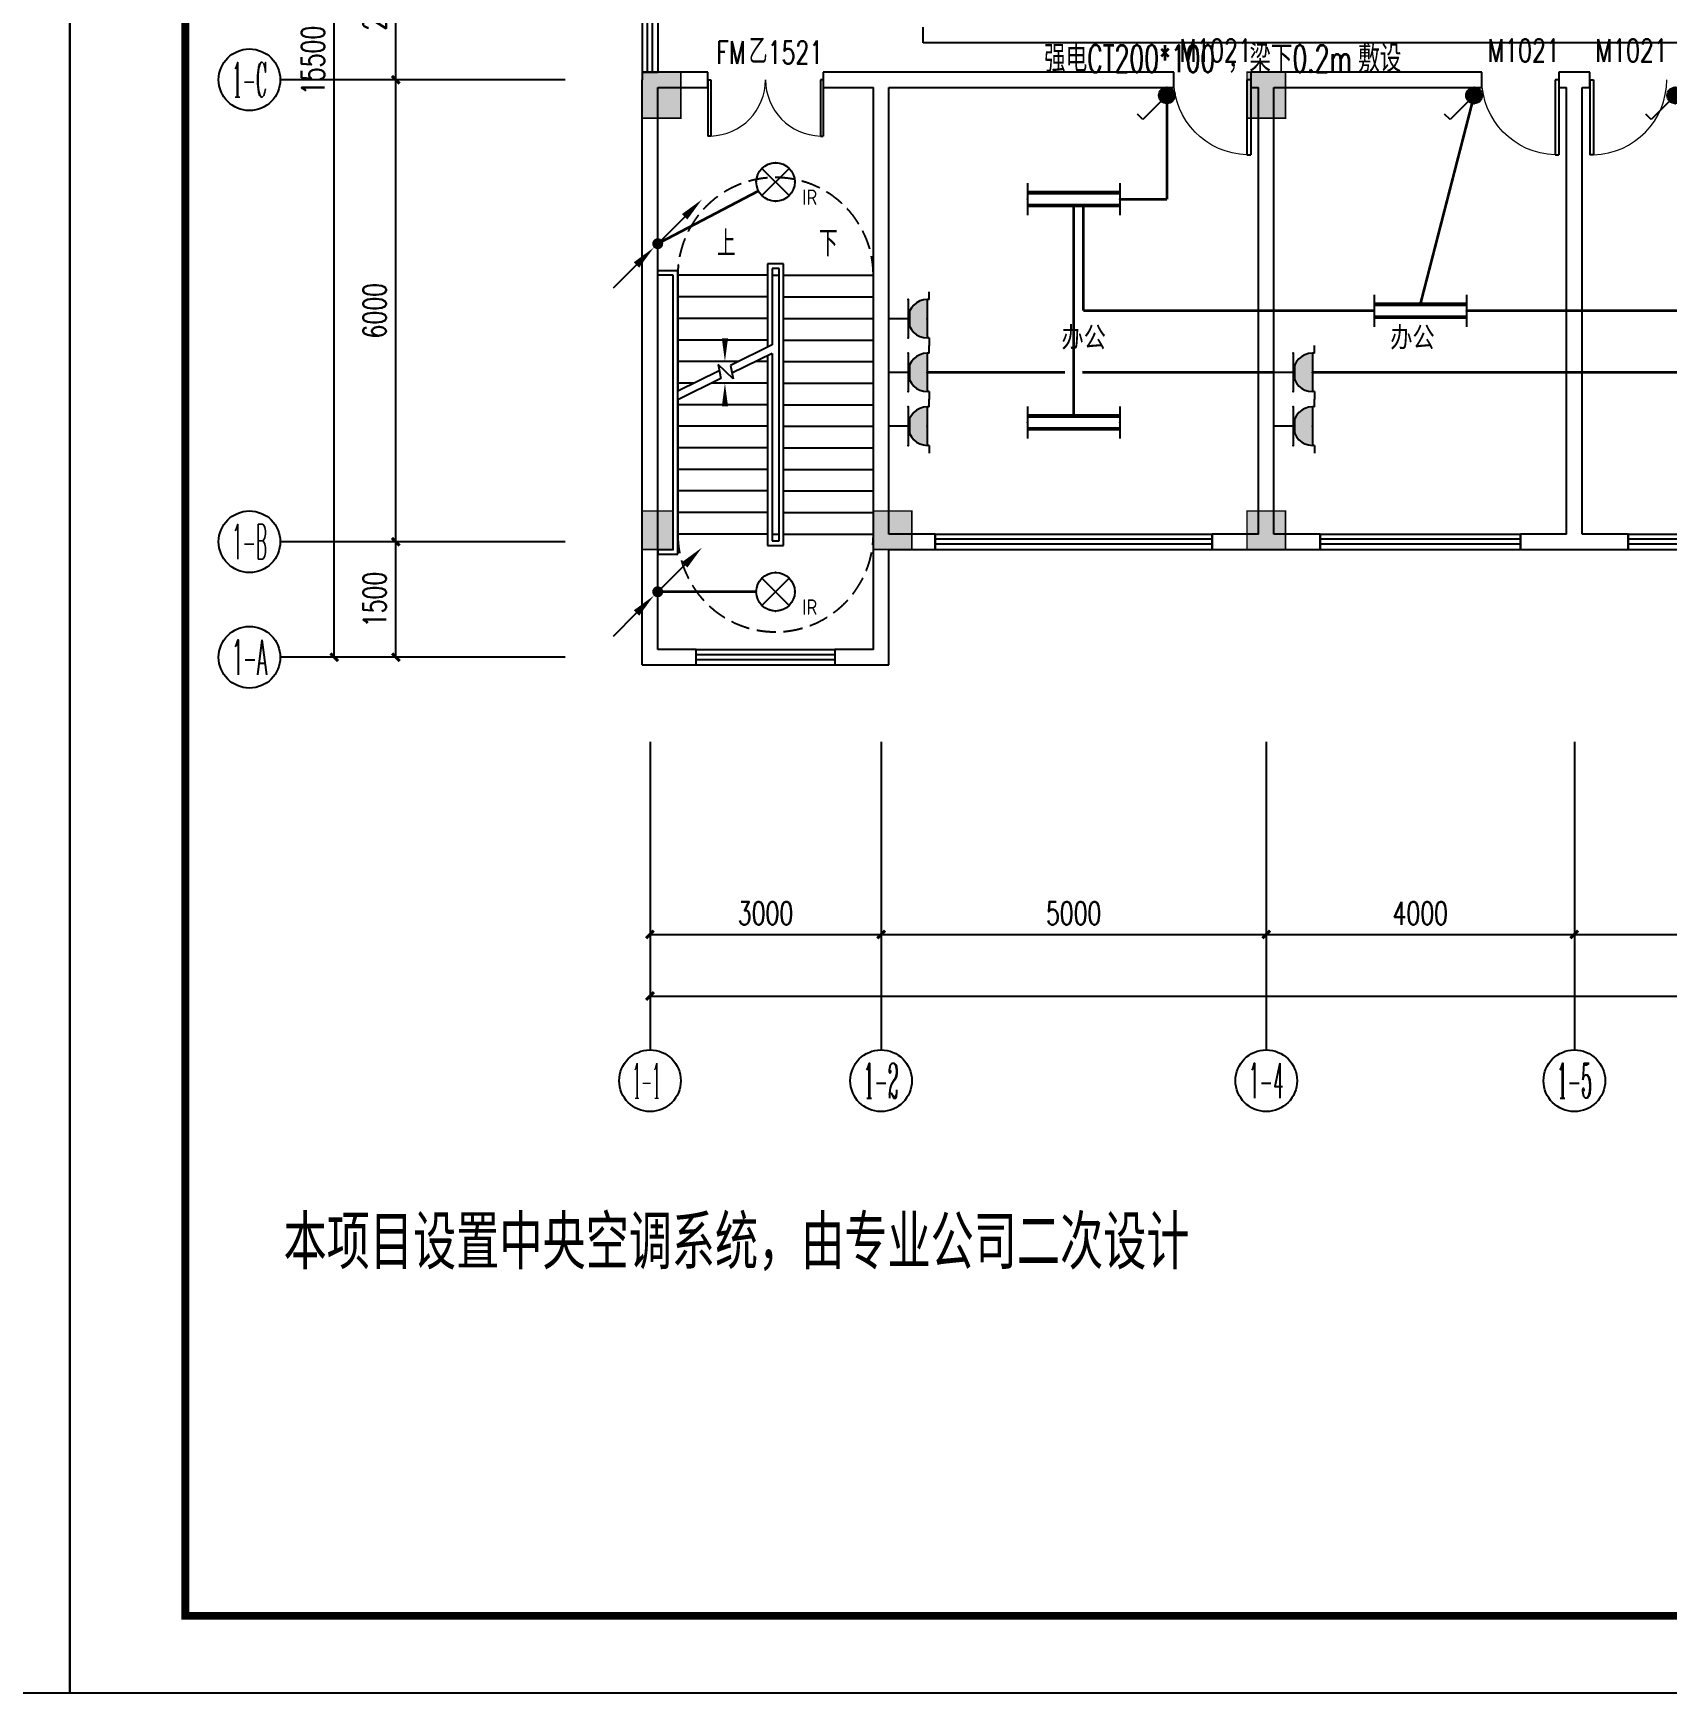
# Model space of a CAD drawing. Extents: x -6243262 to 3079315, y -2914302 to 172723.
# Drawn here: x -5669689 to -5648481, y -692286 to -670733 of the extents above; entities that cross this region are included whole.
import ezdxf
from ezdxf.enums import TextEntityAlignment as Align

# ---------------------------------------------------------------- set-up
doc = ezdxf.new("R2010")
doc.units = 0
doc.header["$LTSCALE"] = 1000
doc.linetypes.add('DASH', pattern=[0.35, 0.25, -0.1])
for name, color, linetype in [('0-柱网', 2, 'Continuous'), ('AXIS', 3, 'Continuous'), ('AXIS_TEXT', 7, 'Continuous'), ('CABLETRAY', 4, 'Continuous'), ('DIM_SYMB', 3, 'Continuous'), ('DOOR_FIRE', 4, 'Continuous'), ('DOOR_FIRE_TEXT', 7, 'Continuous'), ('EQUIP-插座', 3, 'Continuous'), ('EQUIP-照明', 3, 'Continuous'), ('HANDRAIL', 3, 'Continuous'), ('LWIRE', 4, 'Continuous'), ('PUB_TEXT', 7, 'Continuous'), ('PUB_TITLE', 4, 'Continuous'), ('STAIR', 2, 'Continuous'), ('TEL_TEXT', 7, 'Continuous'), ('WALL', 9, 'Continuous'), ('WINDOW', 4, 'Continuous'), ('WINDOW_TEXT', 7, 'Continuous'), ('WIRE-插座', 5, 'Continuous'), ('WIRE-照明', 1, 'Continuous')]:
    doc.layers.add(name, color=color, linetype=linetype)
doc.styles.add('-宋体', font='', dxfattribs={"width": 0.8})
doc.styles.add('_TCH_AXIS', font='COMPLEX', dxfattribs={"bigfont": 'GBCBIG'})
doc.styles.add('_TCH_DIM', font='SIMPLEX', dxfattribs={"bigfont": 'GBCBIG'})
doc.styles.add('_TCH_DIM_T3', font='SIMPLEX', dxfattribs={"width": 0.705882, "bigfont": 'GBCBIG'})
doc.styles.add('_TCH_WINDOW', font='SIMPLEX', dxfattribs={"height": 3.5, "bigfont": 'GBCBIG'})
doc.styles.add('_TEL_ATTDEF', font='gbenor', dxfattribs={"bigfont": 'gbcbig'})
doc.styles.add('_TEL_DIM', font='SIMPLEX', dxfattribs={"width": 0.8, "height": 3.5, "bigfont": 'HZTXT'})
doc.styles.add('COMPLEX', font='COMPLEX')
doc.styles.get("Standard").update_dxf_attribs({"font": 'gbenor.shx', "bigfont": 'gbcbig.shx'})
doc.styles.get('-宋体').set_extended_font_data('SimSun')
doc.dimstyles.new('_TCH_ARCH&&100', dxfattribs={"dimtxt": 297.5, "dimasz": 100, "dimexe": 250, "dimexo": 300, "dimgap": 126.25, "dimtad": 1, "dimdec": 0, "dimzin": 0, "dimdsep": 46, "dimtxsty": '_TCH_DIM_T3', "dimblk": 'ARCHTICK', "dimcen": 0.09, "dimclrt": 7, "dimazin": 2, "dimtfac": 1, "dimtdec": 0, "dimtix": 1, "dimtmove": 2, "dimatfit": 3, "dimfxl": 0, "dimtolj": 1, "dimtzin": 0, "dimarcsym": 0})

# ---------------------------------------------------------------- blocks, each defined once
blk = doc.blocks.new('1#柱网')
at = {"layer": '0-柱网'}
for points in [[(494005, 85967), (494005, 85367), (494505, 85367), (494505, 85967)], [(501855, 85967), (501855, 85367), (502355, 85367), (502355, 85967)], [(494005, 80267), (494005, 79767), (494405, 79767), (494405, 80267)], [(497005, 80267), (497005, 79767), (497505, 79767), (497505, 80267)], [(501855, 80267), (501855, 79767), (502355, 79767), (502355, 80267)]]:
    blk.add_hatch(color=0, dxfattribs=at).paths.add_polyline_path(points)
at = {"layer": '0-柱网', "color": 0, "const_width": 20}
for points in [[(494005, 85967), (494005, 85367), (494505, 85367), (494505, 85967), (494005, 85967)], [(501855, 85967), (501855, 85367), (502355, 85367), (502355, 85967), (501855, 85967)], [(494005, 80267), (494005, 79767), (494405, 79767), (494405, 80267), (494005, 80267)], [(497005, 80267), (497005, 79767), (497505, 79767), (497505, 80267), (497005, 80267)], [(501855, 80267), (501855, 79767), (502355, 79767), (502355, 80267), (501855, 80267)]]:
    blk.add_lwpolyline(points, dxfattribs=at)
blk = doc.blocks.new('$WINLIB2D$00000001')
at = {"color": 0}
for points in [[(-0.5, 0.5), (-0.5, -0.5)], [(-0.5, 0.5), (0.5, 0.5)], [(0.5, -0.5), (0.5, 0.5)], [(0.5, 0.1667), (-0.5, 0.1667)], [(0.5, -0.1667), (-0.5, -0.1667)], [(-0.5, -0.5), (0.5, -0.5)]]:
    blk.add_lwpolyline(points, dxfattribs=at)
blk = doc.blocks.new('$DorLib2D$00000001')
at = {"color": 0}
for p, q in [((0.45, 0.975), (0.5, 0.975)), ((0.45, 0), (0.45, 0.975)), ((0.5, 0), (0.5, 0.975)), ((0.5, 0), (0.45, 0))]:
    blk.add_line(p, q, dxfattribs=at)
at = {"color": 0, "lineweight": 13}
blk.add_arc((0.475, 0), 0.975, 91.4693, 180, dxfattribs=at)
blk = doc.blocks.new('$DorLib2D$00000002')
at = {"color": 0}
for p, q in [((-0.5, 0), (-0.5, 0.4875)), ((-0.475, 0.4875), (-0.5, 0.4875)), ((-0.475, 0), (-0.475, 0.4875)), ((0.475, 0), (0.475, 0.4875)), ((0.475, 0.4875), (0.5, 0.4875)), ((0.5, 0), (0.5, 0.4875)), ((-0.5, 0), (-0.475, 0)), ((0.5, 0), (0.475, 0))]:
    blk.add_line(p, q, dxfattribs=at)
at = {"color": 0, "lineweight": 13}
for centre, start, end in [((-0.4875, 0), 0, 88.53072), ((0.4875, 0), 91.46928, 180)]:
    blk.add_arc(centre, 0.4875, start, end, dxfattribs=at)
blk = doc.blocks.new('_ArchTick')
at = {"color": 0, "linetype": 'ByBlock', "const_width": 0.4}
blk.add_lwpolyline([(-0.5, -0.5), (0.5, 0.5)], dxfattribs=at)
blk = doc.blocks.new('*D153')
at = {"layer": 'AXIS', "color": 0, "lineweight": -2, "transparency": 16777216}
for p, q in [((1475895, -788352), (1475895, -791602)), ((1515895, -788352), (1515895, -791602)), ((1475895, -791352), (1515895, -791352))]:
    blk.add_line(p, q, dxfattribs=at)
at = {"layer": 'Defpoints', "color": 0, "transparency": 16777216}
for p in [(1475895, -788052), (1515895, -788052), (1515895, -791352)]:
    blk.add_point(p, dxfattribs=at)
at = {"layer": 'AXIS', "color": 0, "lineweight": -2, "transparency": 16777216, "xscale": 100, "yscale": 100, "zscale": 100, "rotation": 180}
blk.add_blockref('_ArchTick', (1475895, -791352), dxfattribs=at)
at = {"layer": 'AXIS', "color": 0, "lineweight": -2, "transparency": 16777216, "xscale": 100, "yscale": 100, "zscale": 100}
blk.add_blockref('_ArchTick', (1515895, -791352), dxfattribs=at)
at = {"layer": 'AXIS', "color": 7, "transparency": 16777216, "insert": (1495895, -791077), "char_height": 297.5, "attachment_point": 5, "style": '_TCH_DIM_T3'}
blk.add_mtext('\\A1;40000', dxfattribs=at)
blk = doc.blocks.new('*D161')
at = {"layer": 'AXIS', "color": 0, "lineweight": -2, "transparency": 16777216}
for p, q in [((1487895, -788352), (1487895, -790802)), ((1491895, -788352), (1491895, -790802)), ((1487895, -790552), (1491895, -790552))]:
    blk.add_line(p, q, dxfattribs=at)
at = {"layer": 'Defpoints', "color": 0, "transparency": 16777216}
for p in [(1487895, -788052), (1491895, -788052), (1491895, -790552)]:
    blk.add_point(p, dxfattribs=at)
at = {"layer": 'AXIS', "color": 0, "lineweight": -2, "transparency": 16777216, "xscale": 100, "yscale": 100, "zscale": 100, "rotation": 180}
blk.add_blockref('_ArchTick', (1487895, -790552), dxfattribs=at)
at = {"layer": 'AXIS', "color": 0, "lineweight": -2, "transparency": 16777216, "xscale": 100, "yscale": 100, "zscale": 100}
blk.add_blockref('_ArchTick', (1491895, -790552), dxfattribs=at)
at = {"layer": 'AXIS', "color": 7, "transparency": 16777216, "insert": (1489895, -790277), "char_height": 297.5, "attachment_point": 5, "style": '_TCH_DIM_T3'}
blk.add_mtext('\\A1;4000', dxfattribs=at)
blk = doc.blocks.new('*D162')
at = {"layer": 'AXIS', "color": 0, "lineweight": -2, "transparency": 16777216}
for p, q in [((1483895, -788352), (1483895, -790802)), ((1487895, -788352), (1487895, -790802)), ((1483895, -790552), (1487895, -790552))]:
    blk.add_line(p, q, dxfattribs=at)
at = {"layer": 'Defpoints', "color": 0, "transparency": 16777216}
for p in [(1483895, -788052), (1487895, -788052), (1487895, -790552)]:
    blk.add_point(p, dxfattribs=at)
at = {"layer": 'AXIS', "color": 0, "lineweight": -2, "transparency": 16777216, "xscale": 100, "yscale": 100, "zscale": 100, "rotation": 180}
blk.add_blockref('_ArchTick', (1483895, -790552), dxfattribs=at)
at = {"layer": 'AXIS', "color": 0, "lineweight": -2, "transparency": 16777216, "xscale": 100, "yscale": 100, "zscale": 100}
blk.add_blockref('_ArchTick', (1487895, -790552), dxfattribs=at)
at = {"layer": 'AXIS', "color": 7, "transparency": 16777216, "insert": (1485895, -790277), "char_height": 297.5, "attachment_point": 5, "style": '_TCH_DIM_T3'}
blk.add_mtext('\\A1;4000', dxfattribs=at)
blk = doc.blocks.new('*D163')
at = {"layer": 'AXIS', "color": 0, "lineweight": -2, "transparency": 16777216}
for p, q in [((1478895, -788352), (1478895, -790802)), ((1483895, -788352), (1483895, -790802)), ((1478895, -790552), (1483895, -790552))]:
    blk.add_line(p, q, dxfattribs=at)
at = {"layer": 'Defpoints', "color": 0, "transparency": 16777216}
for p in [(1478895, -788052), (1483895, -788052), (1483895, -790552)]:
    blk.add_point(p, dxfattribs=at)
at = {"layer": 'AXIS', "color": 0, "lineweight": -2, "transparency": 16777216, "xscale": 100, "yscale": 100, "zscale": 100, "rotation": 180}
blk.add_blockref('_ArchTick', (1478895, -790552), dxfattribs=at)
at = {"layer": 'AXIS', "color": 0, "lineweight": -2, "transparency": 16777216, "xscale": 100, "yscale": 100, "zscale": 100}
blk.add_blockref('_ArchTick', (1483895, -790552), dxfattribs=at)
at = {"layer": 'AXIS', "color": 7, "transparency": 16777216, "insert": (1481395, -790277), "char_height": 297.5, "attachment_point": 5, "style": '_TCH_DIM_T3'}
blk.add_mtext('\\A1;5000', dxfattribs=at)
blk = doc.blocks.new('*D164')
at = {"layer": 'AXIS', "color": 0, "lineweight": -2, "transparency": 16777216}
for p, q in [((1475895, -788352), (1475895, -790802)), ((1478895, -788352), (1478895, -790802)), ((1475895, -790552), (1478895, -790552))]:
    blk.add_line(p, q, dxfattribs=at)
at = {"layer": 'Defpoints', "color": 0, "transparency": 16777216}
for p in [(1475895, -788052), (1478895, -788052), (1478895, -790552)]:
    blk.add_point(p, dxfattribs=at)
at = {"layer": 'AXIS', "color": 0, "lineweight": -2, "transparency": 16777216, "xscale": 100, "yscale": 100, "zscale": 100, "rotation": 180}
blk.add_blockref('_ArchTick', (1475895, -790552), dxfattribs=at)
at = {"layer": 'AXIS', "color": 0, "lineweight": -2, "transparency": 16777216, "xscale": 100, "yscale": 100, "zscale": 100}
blk.add_blockref('_ArchTick', (1478895, -790552), dxfattribs=at)
at = {"layer": 'AXIS', "color": 7, "transparency": 16777216, "insert": (1477395, -790277), "char_height": 297.5, "attachment_point": 5, "style": '_TCH_DIM_T3'}
blk.add_mtext('\\A1;3000', dxfattribs=at)
blk = doc.blocks.new('_AXISO')
at = {"color": 0}
blk.add_circle((0, 0), 0.5, dxfattribs=at)
at = {"layer": 'AXIS_TEXT', "color": 0, "style": 'COMPLEX', "width": 1.041667}
blk.add_attdef('A', text='', height=0.56, dxfattribs=at).set_placement((-0.25, -0.28), (0.25, -0.28), align=Align.FIT)
blk = doc.blocks.new('*D181')
at = {"layer": 'AXIS', "color": 0, "lineweight": -2, "transparency": 16777216}
for p, q in [((1474495, -771452), (1471545, -771452)), ((1471795, -786952), (1471795, -771452)), ((1474495, -786952), (1471545, -786952))]:
    blk.add_line(p, q, dxfattribs=at)
at = {"layer": 'Defpoints', "color": 0, "transparency": 16777216}
for p in [(1471795, -771452), (1474795, -771452), (1474795, -786952)]:
    blk.add_point(p, dxfattribs=at)
at = {"layer": 'AXIS', "color": 0, "lineweight": -2, "transparency": 16777216, "xscale": 100, "yscale": 100, "zscale": 100}
for p, rotation in [((1471795, -771452), 90), ((1471795, -786952), 270)]:
    blk.add_blockref('_ArchTick', p, dxfattribs=dict(at, rotation=rotation))
at = {"layer": 'AXIS', "color": 7, "transparency": 16777216, "insert": (1471520, -779202), "char_height": 297.5, "attachment_point": 5, "rotation": 90, "style": '_TCH_DIM_T3'}
blk.add_mtext('\\A1;15500', dxfattribs=at)
blk = doc.blocks.new('*D182')
at = {"layer": 'AXIS', "color": 0, "lineweight": -2, "transparency": 16777216}
for p, q in [((1474495, -785452), (1472345, -785452)), ((1472595, -786952), (1472595, -785452)), ((1474495, -786952), (1472345, -786952))]:
    blk.add_line(p, q, dxfattribs=at)
at = {"layer": 'Defpoints', "color": 0, "transparency": 16777216}
for p in [(1472595, -785452), (1474795, -785452), (1474795, -786952)]:
    blk.add_point(p, dxfattribs=at)
at = {"layer": 'AXIS', "color": 0, "lineweight": -2, "transparency": 16777216, "xscale": 100, "yscale": 100, "zscale": 100}
for p, rotation in [((1472595, -785452), 90), ((1472595, -786952), 270)]:
    blk.add_blockref('_ArchTick', p, dxfattribs=dict(at, rotation=rotation))
at = {"layer": 'AXIS', "color": 7, "transparency": 16777216, "insert": (1472320, -786202), "char_height": 297.5, "attachment_point": 5, "rotation": 90, "style": '_TCH_DIM_T3'}
blk.add_mtext('\\A1;1500', dxfattribs=at)
blk = doc.blocks.new('*D183')
at = {"layer": 'AXIS', "color": 0, "lineweight": -2, "transparency": 16777216}
for p, q in [((1474495, -779452), (1472345, -779452)), ((1472595, -785452), (1472595, -779452)), ((1474495, -785452), (1472345, -785452))]:
    blk.add_line(p, q, dxfattribs=at)
at = {"layer": 'Defpoints', "color": 0, "transparency": 16777216}
for p in [(1472595, -779452), (1474795, -779452), (1474795, -785452)]:
    blk.add_point(p, dxfattribs=at)
at = {"layer": 'AXIS', "color": 0, "lineweight": -2, "transparency": 16777216, "xscale": 100, "yscale": 100, "zscale": 100}
for p, rotation in [((1472595, -779452), 90), ((1472595, -785452), 270)]:
    blk.add_blockref('_ArchTick', p, dxfattribs=dict(at, rotation=rotation))
at = {"layer": 'AXIS', "color": 7, "transparency": 16777216, "insert": (1472320, -782452), "char_height": 297.5, "attachment_point": 5, "rotation": 90, "style": '_TCH_DIM_T3'}
blk.add_mtext('\\A1;6000', dxfattribs=at)
blk = doc.blocks.new('*D184')
at = {"layer": 'AXIS', "color": 0, "lineweight": -2, "transparency": 16777216}
for p, q in [((1474495, -777452), (1472345, -777452)), ((1472595, -779452), (1472595, -777452)), ((1474495, -779452), (1472345, -779452))]:
    blk.add_line(p, q, dxfattribs=at)
at = {"layer": 'Defpoints', "color": 0, "transparency": 16777216}
for p in [(1472595, -777452), (1474795, -777452), (1474795, -779452)]:
    blk.add_point(p, dxfattribs=at)
at = {"layer": 'AXIS', "color": 0, "lineweight": -2, "transparency": 16777216, "xscale": 100, "yscale": 100, "zscale": 100}
for p, rotation in [((1472595, -777452), 90), ((1472595, -779452), 270)]:
    blk.add_blockref('_ArchTick', p, dxfattribs=dict(at, rotation=rotation))
at = {"layer": 'AXIS', "color": 7, "transparency": 16777216, "insert": (1472320, -778452), "char_height": 297.5, "attachment_point": 5, "rotation": 90, "style": '_TCH_DIM_T3'}
blk.add_mtext('\\A1;2000', dxfattribs=at)
blk = doc.blocks.new('$equip$00002530')
for p, q in [((-0.354, 0.354), (0.354, -0.354)), ((0.354, 0.354), (-0.354, -0.354))]:
    blk.add_line(p, q)
at = {"const_width": 0.04}
blk.add_lwpolyline([(0, 0.5, -1), (0, -0.5, -1), (0, 0.5, -2.479085)], format="xyb", dxfattribs=at)
blk.add_circle((0, 0), 0.5)
for p in [(0, 0.5), (-0.5, 0), (0.5, 0), (0, -0.5)]:
    blk.add_point(p)
at = {"color": 7, "style": '_TEL_DIM', "flags": 1}
blk.add_attdef('A', text='', height=0.00002, dxfattribs=at).set_placement((0, 0), align=Align.MIDDLE_CENTER)
at = {"color": 7, "style": '_TEL_DIM'}
blk.add_attdef('$TEXT$', text='', height=0.4, dxfattribs=at).set_placement((0.887, -0.396), align=Align.MIDDLE_CENTER)
blk = doc.blocks.new('$TelecSys$00000081')
for p, q in [((0.104, 0.104), (0.104, 0.104)), ((-0.104, -0.104), (-0.104, -0.104)), ((-1.15, -1.15), (-0.55, -0.55))]:
    blk.add_line(p, q)
at = {"const_width": 0.142}
blk.add_lwpolyline([(0.071, 0, 1), (-0.071, 0, 1)], format="xyb", close=True, dxfattribs=at)
blk.add_solid([(-0.62, -0.48), (-0.48, -0.62), (-0.1, -0.1)])
at = {"width": 0.8, "flags": 9}
blk.add_attdef('A', (0, 0), '', height=0.00002, rotation=180, dxfattribs=at)
blk = doc.blocks.new('$TelecSys$00000079')
for p, q in [((0.7, 0.7), (0, 0)), ((0.104, 0.104), (0.104, 0.104)), ((-0.104, -0.104), (-0.104, -0.104))]:
    blk.add_line(p, q)
at = {"const_width": 0.142}
blk.add_lwpolyline([(-0.071, 0, 1), (0.071, 0, 1)], format="xyb", close=True, dxfattribs=at)
blk.add_solid([(0.63, 0.77), (0.77, 0.63), (1.15, 1.15)])
at = {"width": 0.8, "flags": 9}
blk.add_attdef('A', (0, 0), '', height=0.00002, dxfattribs=at)
blk = doc.blocks.new('$equip$00001160')
for p, q in [((-1.2, 0.417), (-1.2, -0.417)), ((-1.2, 0.167), (1.2, 0.167)), ((1.2, 0.417), (1.2, -0.417)), ((-1.2, -0.167), (1.2, -0.167))]:
    blk.add_line(p, q)
at = {"const_width": 0.1}
for points in [[(-1.2, 0.167), (1.2, 0.167)], [(-1.2, -0.167), (1.2, -0.167)]]:
    blk.add_lwpolyline(points, dxfattribs=at)
at = {"layer": 'EQUIP-照明'}
for p in [(-1.2, 0), (0, 0.167), (1.2, 0), (0, -0.167)]:
    blk.add_point(p, dxfattribs=at)
at = {"layer": 'EQUIP-照明', "flags": 9}
blk.add_attdef('A', (0, 0), '', height=0.00002, dxfattribs=at)
blk = doc.blocks.new('$equip$00001962')
for p, q in [((0.147, 0.356), (0.625, 0.833)), ((0.625, 0.833), (0.766, 0.692))]:
    blk.add_line(p, q)
blk.add_circle((0, 0.208), 0.208)
for p in [(-0.208, 0.208), (0, 0.417), (0, 0), (0.208, 0.208)]:
    blk.add_point(p)
for points in [[(-0.18, 0.313), (0.18, 0.313), (-0.208, 0.208), (0.208, 0.208)], [(-0.18, 0.104), (0.18, 0.104), (-0.208, 0.208), (0.208, 0.208)], [(-0.104, 0.389), (0.104, 0.389), (-0.18, 0.313), (0.18, 0.313)], [(-0.104, 0.028), (0.104, 0.028), (-0.18, 0.104), (0.18, 0.104)], [(0, 0.417), (0, 0.417), (-0.104, 0.389), (0.104, 0.389)], [(0, 0), (0, 0), (-0.104, 0.028), (0.104, 0.028)]]:
    blk.add_solid(points)
at = {"layer": 'TEL_TEXT', "style": '_TEL_DIM', "flags": 1}
blk.add_attdef('A', text='', height=0.00002, dxfattribs=at).set_placement((0, 0), align=Align.MIDDLE_CENTER)
blk = doc.blocks.new('$equip$00001240')
for p, q in [((-0.5, 1.05), (-0.7, 1.05)), ((-0.5, 1.05), (-0.5, 1)), ((-0.5, 1), (0.5, 1)), ((0.5, 1.05), (0.7, 1.05)), ((0.5, 1.05), (0.5, 1)), ((-0.5, 0.5), (0.5, 0.5)), ((0, 0.5), (0, 0))]:
    blk.add_line(p, q)
blk.add_arc((0, 1), 0.5, 180, 0)
for points in [[(0.433, 0.75), (-0.433, 0.75), (0.5, 1), (-0.5, 1)], [(0.25, 0.567), (-0.25, 0.567), (0.433, 0.75), (-0.433, 0.75)], [(0, 0.5), (0, 0.5), (0.25, 0.567), (-0.25, 0.567)]]:
    blk.add_solid(points)
at = {"layer": 'EQUIP-照明'}
for p in [(0, 1), (-0.5, 0.5), (0.5, 0.5), (0, 0)]:
    blk.add_point(p, dxfattribs=at)
at = {"layer": 'EQUIP-照明', "flags": 9}
blk.add_attdef('A', (0, 0), '', height=0.00002, dxfattribs=at)
blk = doc.blocks.new('44')
at = {"color": 8, "linetype": 'DASH'}
for centre, start, end in [((1477525.1, -781992.2), 359.99984, 180.00017), ((1477525.1, -785352.2), 179.99983, 0.00016)]:
    blk.add_arc(centre, 1270, start, end, dxfattribs=at)
at = {"layer": 'AXIS', "color": 8}
for p, q in [((1474795.1, -779452.2), (1471095.1, -779452.2)), ((1474795.1, -785452.2), (1471095.1, -785452.2)), ((1474795.1, -786952.2), (1471095.1, -786952.2)), ((1475895.1, -788052.2), (1475895.1, -792052.2)), ((1478895.1, -788052.2), (1478895.1, -792052.2)), ((1483895.1, -788052.2), (1483895.1, -792052.2)), ((1487895.1, -788052.2), (1487895.1, -792052.2))]:
    blk.add_line(p, q, dxfattribs=at)
at = {"layer": 'DIM_SYMB', "color": 8}
for points in [[(1476867.6, -781852.2, 0, 0, 0), (1476867.6, -783112.2, 0, 80, 0), (1476867.6, -782812.2, 0, 0, 0)], [(1478182.6, -781852.2, 0, 0, 0), (1478182.6, -786102.2, 0, 0, 0), (1476867.6, -786102.2, 0, 0, 0), (1476867.6, -783392.2, 0, 80, 0), (1476867.6, -783692.2, 0, 0, 0)]]:
    blk.add_lwpolyline(points, format="xyseb", dxfattribs=at)
at = {"layer": 'HANDRAIL', "color": 8}
for p, q in [((1476255.1, -781932.2), (1475995.1, -781932.2)), ((1475995.1, -781992.2), (1475995.1, -781932.2)), ((1476255.1, -785612.2), (1476255.1, -781932.2)), ((1476195.1, -781992.2), (1475995.1, -781992.2)), ((1476195.1, -785552.2), (1476195.1, -781992.2)), ((1475995.1, -785552.2), (1476195.1, -785552.2)), ((1475995.1, -785552.2), (1475995.1, -785612.2)), ((1475995.1, -785612.2), (1476255.1, -785612.2))]:
    blk.add_line(p, q, dxfattribs=at)
at = {"layer": 'STAIR', "color": 8}
for p, q in [((1477630.1, -781842.2), (1477420.1, -781842.2)), ((1477420.1, -781842.2), (1477420.1, -782924.7)), ((1477570.1, -781902.2), (1477480.1, -781902.2)), ((1477480.1, -781902.2), (1477480.1, -782895.2)), ((1477570.1, -785442.2), (1477570.1, -781902.2)), ((1477630.1, -785502.2), (1477630.1, -781842.2)), ((1476255.1, -781992.2), (1476255.1, -783497.8)), ((1477420.1, -781992.2), (1476255.1, -781992.2)), ((1477480.1, -781992.2), (1477480.1, -782895.2)), ((1477480.1, -781992.2), (1477570.1, -781992.2)), ((1477570.1, -785352.2), (1477570.1, -781992.2)), ((1477630.1, -781992.2), (1478795.1, -781992.2)), ((1478795.1, -785352.2), (1478795.1, -781992.2)), ((1477420.1, -782272.2), (1476255.1, -782272.2)), ((1477630.1, -782272.2), (1478795.1, -782272.2)), ((1477420.1, -782552.2), (1476255.1, -782552.2)), ((1477630.1, -782552.2), (1478795.1, -782552.2)), ((1477420.1, -782832.2), (1476255.1, -782832.2)), ((1477480.1, -782895.2), (1476938.2, -783161.8)), ((1477480.1, -783006.6), (1476958.3, -783263.3)), ((1477420.1, -783036.1), (1477420.1, -785502.2)), ((1477480.1, -783006.6), (1477480.1, -785352.2)), ((1477480.1, -783006.6), (1477480.1, -785442.2)), ((1477630.1, -782832.2), (1478795.1, -782832.2)), ((1477038.9, -783112.2), (1476255.1, -783112.2)), ((1476794.9, -783232.3), (1476255.1, -783497.8)), ((1476972.8, -783336.8), (1476778.7, -783150.6)), ((1476778.7, -783150.6), (1476815, -783333.8)), ((1476938.2, -783161.8), (1476972.8, -783336.8)), ((1477420.1, -783112.2), (1477265.5, -783112.2)), ((1477630.1, -783112.2), (1478795.1, -783112.2)), ((1476815, -783333.8), (1476255.1, -783609.2)), ((1476469.8, -783392.2), (1476255.1, -783392.2)), ((1477420.1, -783392.2), (1476696.3, -783392.2)), ((1477630.1, -783392.2), (1478795.1, -783392.2)), ((1476255.1, -783609.2), (1476255.1, -785352.2)), ((1477420.1, -783672.2), (1476255.1, -783672.2)), ((1477630.1, -783672.2), (1478795.1, -783672.2)), ((1477420.1, -783952.2), (1476255.1, -783952.2)), ((1477630.1, -783952.2), (1478795.1, -783952.2)), ((1477420.1, -784232.2), (1476255.1, -784232.2)), ((1477630.1, -784232.2), (1478795.1, -784232.2)), ((1477420.1, -784512.2), (1476255.1, -784512.2)), ((1477630.1, -784512.2), (1478795.1, -784512.2)), ((1477420.1, -784792.2), (1476255.1, -784792.2)), ((1477630.1, -784792.2), (1478795.1, -784792.2)), ((1477420.1, -785072.2), (1476255.1, -785072.2)), ((1477630.1, -785072.2), (1478795.1, -785072.2)), ((1477420.1, -785352.2), (1476255.1, -785352.2)), ((1477480.1, -785352.2), (1477570.1, -785352.2)), ((1477630.1, -785352.2), (1478795.1, -785352.2)), ((1477420.1, -785502.2), (1477630.1, -785502.2)), ((1477480.1, -785442.2), (1477570.1, -785442.2))]:
    blk.add_line(p, q, dxfattribs=at)
at = {"layer": 'WALL', "color": 8}
for p, q in [((1475995.1, -779352.2), (1475795.1, -779352.2)), ((1475795.1, -779352.2), (1475795.1, -779452.2)), ((1476645.1, -779352.2), (1475995.1, -779352.2)), ((1476645.1, -779552.2), (1476645.1, -779352.2)), ((1478895.1, -779352.2), (1478145.1, -779352.2)), ((1478145.1, -779352.2), (1478145.1, -779552.2)), ((1482695.1, -779352.2), (1478895.1, -779352.2)), ((1482695.1, -779552.2), (1482695.1, -779352.2)), ((1483895.1, -779352.2), (1483695.1, -779352.2)), ((1483695.1, -779352.2), (1483695.1, -779552.2)), ((1486695.1, -779352.2), (1483895.1, -779352.2)), ((1486695.1, -779552.2), (1486695.1, -779352.2)), ((1487895.1, -779352.2), (1487695.1, -779352.2)), ((1487695.1, -779352.2), (1487695.1, -779552.2)), ((1488095.1, -779352.2), (1487895.1, -779352.2)), ((1488095.1, -779552.2), (1488095.1, -779352.2)), ((1475795.1, -787052.2), (1475795.1, -779452.2)), ((1475995.1, -779552.2), (1476645.1, -779552.2)), ((1475995.1, -786852.2), (1475995.1, -779552.2)), ((1478145.1, -779552.2), (1478795.1, -779552.2)), ((1478795.1, -785452.2), (1478795.1, -779552.2)), ((1478995.1, -779552.2), (1482695.1, -779552.2)), ((1478995.1, -785352.2), (1478995.1, -779552.2)), ((1483695.1, -779552.2), (1483795.1, -779552.2)), ((1483795.1, -785352.2), (1483795.1, -779552.2)), ((1483995.1, -779552.2), (1486695.1, -779552.2)), ((1483995.1, -785352.2), (1483995.1, -779552.2)), ((1487695.1, -779552.2), (1487795.1, -779552.2)), ((1487795.1, -785352.2), (1487795.1, -779552.2)), ((1487995.1, -785352.2), (1487995.1, -779552.2)), ((1487995.1, -779552.2), (1488095.1, -779552.2)), ((1479595.1, -785352.2), (1478995.1, -785352.2)), ((1479595.1, -785552.2), (1479595.1, -785352.2)), ((1483795.1, -785352.2), (1483195.1, -785352.2)), ((1483195.1, -785352.2), (1483195.1, -785552.2)), ((1484595.1, -785352.2), (1483995.1, -785352.2)), ((1484595.1, -785552.2), (1484595.1, -785352.2)), ((1487795.1, -785352.2), (1487195.1, -785352.2)), ((1487195.1, -785352.2), (1487195.1, -785552.2)), ((1488595.1, -785352.2), (1487995.1, -785352.2)), ((1488595.1, -785552.2), (1488595.1, -785352.2)), ((1478795.1, -786852.2), (1478795.1, -785452.2)), ((1478995.1, -785552.2), (1479595.1, -785552.2)), ((1478995.1, -787052.2), (1478995.1, -785552.2)), ((1483195.1, -785552.2), (1483895.1, -785552.2)), ((1483895.1, -785552.2), (1484595.1, -785552.2)), ((1487195.1, -785552.2), (1487895.1, -785552.2)), ((1487895.1, -785552.2), (1488595.1, -785552.2)), ((1476495.1, -786852.2), (1475995.1, -786852.2)), ((1476495.1, -787052.2), (1476495.1, -786852.2)), ((1478795.1, -786852.2), (1478295.1, -786852.2)), ((1478295.1, -786852.2), (1478295.1, -787052.2)), ((1475795.1, -787052.2), (1476495.1, -787052.2)), ((1478295.1, -787052.2), (1478995.1, -787052.2))]:
    blk.add_line(p, q, dxfattribs=at)
at = {"layer": '0-柱网', "color": 8}
blk.add_blockref('1#柱网', (981790.1, -865319.4), dxfattribs=at)
at = {"layer": 'AXIS', "color": 8}
ref = blk.add_blockref('_AXISO', (1470695.1, -779452.2), dxfattribs=dict(at, xscale=800, yscale=800, zscale=800))
ref.add_attrib('A', '1-C', dxfattribs={"layer": 'AXIS_TEXT', "color": 8, "height": 452.55, "style": '_TCH_AXIS', "width": 0.375}).set_placement((1470468.8, -779678.5), (1470921.4, -779678.5), align=Align.FIT)
ref = blk.add_blockref('_AXISO', (1470695.1, -785452.2), dxfattribs=dict(at, xscale=800, yscale=800, zscale=800))
ref.add_attrib('A', '1-B', dxfattribs={"layer": 'AXIS_TEXT', "color": 8, "height": 452.55, "style": '_TCH_AXIS', "width": 0.362069}).set_placement((1470468.8, -785678.5), (1470921.4, -785678.5), align=Align.FIT)
ref = blk.add_blockref('_AXISO', (1470695.1, -786952.2), dxfattribs=dict(at, xscale=800, yscale=800, zscale=800))
ref.add_attrib('A', '1-A', dxfattribs={"layer": 'AXIS_TEXT', "color": 8, "height": 452.55, "style": '_TCH_AXIS', "width": 0.355932}).set_placement((1470468.8, -787178.5), (1470921.4, -787178.5), align=Align.FIT)
ref = blk.add_blockref('_AXISO', (1475895.1, -792452.2), dxfattribs=dict(at, xscale=800, yscale=800, zscale=800))
ref.add_attrib('A', '1-1 ', dxfattribs={"layer": 'AXIS_TEXT', "color": 8, "height": 452.55, "style": '_TCH_AXIS', "width": 0.42}).set_placement((1475668.8, -792678.5), (1476121.4, -792678.5), align=Align.FIT)
ref = blk.add_blockref('_AXISO', (1478895.1, -792452.2), dxfattribs=dict(at, xscale=800, yscale=800, zscale=800))
ref.add_attrib('A', '1-2', dxfattribs={"layer": 'AXIS_TEXT', "color": 8, "height": 452.55, "style": '_TCH_AXIS', "width": 0.381818}).set_placement((1478668.8, -792678.5), (1479121.4, -792678.5), align=Align.FIT)
ref = blk.add_blockref('_AXISO', (1483895.1, -792452.2), dxfattribs=dict(at, xscale=800, yscale=800, zscale=800))
ref.add_attrib('A', '1-4', dxfattribs={"layer": 'AXIS_TEXT', "color": 8, "height": 452.55, "style": '_TCH_AXIS', "width": 0.368421}).set_placement((1483668.8, -792678.5), (1484121.4, -792678.5), align=Align.FIT)
ref = blk.add_blockref('_AXISO', (1487895.1, -792452.2), dxfattribs=dict(at, xscale=800, yscale=800, zscale=800))
ref.add_attrib('A', '1-5', dxfattribs={"layer": 'AXIS_TEXT', "color": 8, "height": 452.55, "style": '_TCH_AXIS', "width": 0.381818}).set_placement((1487668.8, -792678.5), (1488121.4, -792678.5), align=Align.FIT)
at = {"layer": 'DOOR_FIRE', "color": 8, "xscale": 1500, "yscale": 1500, "zscale": 200, "rotation": 180}
blk.add_blockref('$DorLib2D$00000002', (1477395.1, -779452.2), dxfattribs=at)
at = {"layer": 'WINDOW', "color": 8}
for p, xscale, yscale, zscale, rotation in [((1475895.1, -778452.2), -1800.00000000004, -200, -1800.00000000004, 90), ((1481395.1, -785452.2), -3600, -200, -3600, 180), ((1485895.1, -785452.2), -2600, -200, -2600, 180), ((1489895.1, -785452.2), -2600, -200, -2600, 180), ((1477395.1, -786952.2), -1800, 200, -1800, 180)]:
    blk.add_blockref('$WINLIB2D$00000001', p, dxfattribs=dict(at, xscale=xscale, yscale=yscale, zscale=zscale, rotation=rotation))
ref = blk.add_blockref('$DorLib2D$00000001', (1483195.1, -779452.2), dxfattribs=dict(at, xscale=-1000, yscale=1000, zscale=-1000, rotation=180))
ref.add_attrib('A', 'M1021', (1482770.1, -779221), dxfattribs={"layer": 'WINDOW_TEXT', "color": 8, "height": 297.5, "style": '_TCH_WINDOW', "width": 0.705882})
ref = blk.add_blockref('$DorLib2D$00000001', (1487195.1, -779452.2), dxfattribs=dict(at, xscale=-1000, yscale=1000, zscale=-1000, rotation=180))
ref.add_attrib('A', 'M1021', (1486770.1, -779221), dxfattribs={"layer": 'WINDOW_TEXT', "color": 8, "height": 297.5, "style": '_TCH_WINDOW', "width": 0.705882})
ref = blk.add_blockref('$DorLib2D$00000001', (1488595.1, -779452.2), dxfattribs=dict(at, xscale=1000, yscale=1000, zscale=1000, rotation=180))
ref.add_attrib('A', 'M1021', (1488170.1, -779221), dxfattribs={"layer": 'WINDOW_TEXT', "color": 8, "height": 297.5, "style": '_TCH_WINDOW', "width": 0.705882})
at = {"layer": 'DIM_SYMB', "color": 7, "style": '_TCH_DIM'}
for s, p in [('上', (1476763.4, -781747.2)), ('下', (1478087.7, -781747.2))]:
    blk.add_text(s, height=337.6, dxfattribs=at).set_placement(p)
at = {"layer": 'DOOR_FIRE_TEXT', "color": 8, "style": '_TCH_WINDOW'}
blk.add_text('乙', height=337.6, dxfattribs=at).set_placement((1477177.3, -779247.3))
at = {"layer": 'DOOR_FIRE_TEXT', "color": 8, "style": '_TCH_WINDOW', "width": 0.705882}
for s, p in [('FM', (1476757.3, -779247.3)), ('1521', (1477423, -779247.3))]:
    blk.add_text(s, height=297.5, dxfattribs=at).set_placement(p)
at = {"layer": 'PUB_TEXT', "color": 8, "style": '-宋体', "width": 0.8}
for p in [(1481236.5, -782926.1), (1485504.9, -782926.1)]:
    blk.add_text('办公', height=264.35, dxfattribs=at).set_placement(p)
at = {"layer": 'AXIS', "color": 8}
for p1, p2, distance, picture, middle in [((1474795.1, -786952.2), (1474795.1, -771452.2), 3000, '*D181', (1471520.1, -779202.2)), ((1474795.1, -779452.2), (1474795.1, -777452.2), 2200, '*D184', (1472320.1, -778452.2)), ((1474795.1, -785452.2), (1474795.1, -779452.2), 2200, '*D183', (1472320.1, -782452.2)), ((1474795.1, -786952.2), (1474795.1, -785452.2), 2200, '*D182', (1472320.1, -786202.2)), ((1475895.1, -788052.2), (1515895.1, -788052.2), -3300, '*D153', (1495895.1, -791077.2)), ((1475895.1, -788052.2), (1478895.1, -788052.2), -2500, '*D164', (1477395.1, -790277.2)), ((1478895.1, -788052.2), (1483895.1, -788052.2), -2500, '*D163', (1481395.1, -790277.2)), ((1483895.1, -788052.2), (1487895.1, -788052.2), -2500, '*D162', (1485895.1, -790277.2)), ((1487895.1, -788052.2), (1491895.1, -788052.2), -2500, '*D161', (1489895.1, -790277.2))]:
    dim = blk.add_aligned_dim(p1=p1, p2=p2, distance=distance, dimstyle='_TCH_ARCH&&100', dxfattribs=at)
    dim.commit()
    dim.dimension.update_dxf_attribs({"geometry": picture, "text_midpoint": middle})

msp = doc.modelspace()

# ---------------------------------------------------------------- linework, layer by layer
at = {"layer": 'CABLETRAY'}
for p, q in [((-5658133.5, -670856.6), (-5658133.5, -670656.6)), ((-5645495.8, -670856.6), (-5658133.5, -670856.6))]:
    msp.add_line(p, q, dxfattribs=at)
at = {"layer": 'PUB_TITLE'}
for points in [[(-5728613.8, -692286.4), (-5669213.8, -692286.4), (-5669213.8, -650286.4), (-5728613.8, -650286.4)], [(-5669213.8, -692286.4), (-5609813.8, -692286.4), (-5609813.8, -650286.4), (-5669213.8, -650286.4)]]:
    msp.add_lwpolyline(points, close=True, dxfattribs=at)
at = {"layer": 'PUB_TITLE', "const_width": 100}
msp.add_lwpolyline([(-5667713.8, -691286.4), (-5610813.8, -691286.4), (-5610813.8, -651286.4), (-5667713.8, -651286.4)], close=True, dxfattribs=at)
at = {"layer": 'WIRE-插座', "linetype": 'Continuous', "const_width": 35}
for points in [[(-5658081.3, -675138.3), (-5656293.8, -675138.3)], [(-5656068.8, -675138.3), (-5653581.3, -675138.3)], [(-5653081.3, -675138.3), (-5646281.3, -675138.3)]]:
    msp.add_lwpolyline(points, dxfattribs=at)
at = {"layer": 'WIRE-照明', "linetype": 'Continuous', "const_width": 35}
for points in [[(-5654970.2, -672892.3), (-5654970.2, -671645.8)], [(-5651681.3, -674254.2), (-5651008.6, -671642.5)], [(-5661581.3, -673466.7), (-5660272.7, -672780.9)], [(-5655581.3, -672892.3), (-5654970.2, -672892.3)], [(-5656181.3, -675704.2), (-5656181.3, -672970.8)], [(-5656057.5, -674337.5), (-5656057.5, -672970.8)], [(-5656057.5, -674337.5), (-5652281.3, -674337.5)], [(-5651081.3, -674337.5), (-5648281.3, -674337.5)], [(-5661581.3, -677987.5), (-5660301.3, -677987.5)]]:
    msp.add_lwpolyline(points, dxfattribs=at)

# ---------------------------------------------------------------- block references
msp.add_blockref('44', (-7137576.4, 108114.7))
at = {"layer": 'EQUIP-插座', "xscale": 500, "yscale": 500, "zscale": 500, "rotation": 270}
for p in [(-5658581.3, -674441.2), (-5658581.3, -675138.3), (-5653581.3, -675138.3), (-5658581.3, -675835.5), (-5653581.3, -675835.5)]:
    msp.add_blockref('$equip$00001240', p, dxfattribs=at)
at = {"layer": 'EQUIP-照明', "xscale": 500, "yscale": 500, "zscale": 500, "rotation": 180}
for p in [(-5654970.2, -671437.5), (-5650982.7, -671437.5), (-5648372.3, -671437.5)]:
    msp.add_blockref('$equip$00001962', p, dxfattribs=at)
at = {"layer": 'EQUIP-照明'}
ref = msp.add_blockref('$equip$00002530', (-5660051.3, -672664.9), dxfattribs=dict(at, xscale=500, yscale=500, zscale=500))
ref.add_attrib('$TEXT$', 'IR', dxfattribs={"layer": '0', "color": 7, "height": 200, "style": '_TEL_ATTDEF'}).set_placement((-5659607.6, -672862.8), align=Align.MIDDLE_CENTER)
at = {"layer": 'EQUIP-照明', "xscale": 500, "yscale": 500, "zscale": 500}
for p in [(-5656181.3, -672887.5), (-5651681.3, -674337.5), (-5656181.3, -675787.5)]:
    msp.add_blockref('$equip$00001160', p, dxfattribs=at)
at = {"layer": 'EQUIP-照明'}
ref = msp.add_blockref('$equip$00002530', (-5660051.3, -677987.5), dxfattribs=dict(at, xscale=500, yscale=500, zscale=500))
ref.add_attrib('$TEXT$', 'IR', dxfattribs={"layer": '0', "color": 7, "height": 200, "style": '_TEL_ATTDEF'}).set_placement((-5659607.6, -678185.4), align=Align.MIDDLE_CENTER)
at = {"layer": 'LWIRE', "xscale": 500, "yscale": 500, "zscale": 500}
for name, p in [('$TelecSys$00000079', (-5661581.3, -673466.7)), ('$TelecSys$00000081', (-5661581.3, -673466.7)), ('$TelecSys$00000079', (-5661581.3, -677987.5)), ('$TelecSys$00000081', (-5661581.3, -677987.5))]:
    msp.add_blockref(name, p, dxfattribs=at)

# ---------------------------------------------------------------- texts
at = {"layer": 'TEL_TEXT', "style": '_TEL_DIM'}
for s, height, width, p in [('强电', 350, 0.8, (-5656564.7, -671237.5)), ('CT200*100', 350, 0.64, (-5656004.7, -671237.5)), ('，梁下', 350, 0.8, (-5654180.7, -671237.5)), ('0.2m', 350, 0.64, (-5653340.7, -671237.5)), ('敷设', 350, 0.8, (-5652487.4, -671237.5)), ('本项目设置中央空调系统，由专业公司二次设计', 700, 0.8, (-5666438.1, -686787.2))]:
    msp.add_text(s, height=height, dxfattribs=dict(at, width=width)).set_placement(p)

doc.saveas('drawing.dxf')
